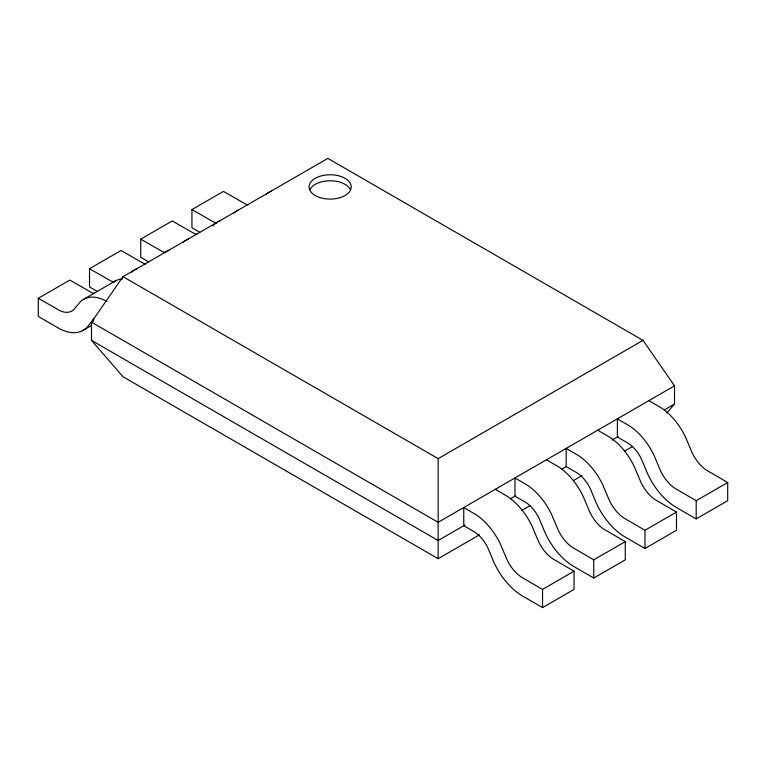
<?xml version="1.0" encoding="UTF-8"?>
<svg xmlns="http://www.w3.org/2000/svg" width="766" height="766" viewBox="0 0 766 766"><rect width="100%" height="100%" fill="white"/><g stroke="black" fill="none" stroke-linecap="round" stroke-linejoin="round"><path stroke-width="1.15" d="M666.832 412.912L674.52 404.036L674.52 385.844L643 340.353L327.848 158.399L123 276.67L91.48 322.16L91.48 340.353L123 376.748L438.152 558.701L479.535 534.802M212.929 225.922L214.336 224.352A47.435 27.385 60 0 1 220.225 220.732M93.969 319.096A25.125 14.506 60 0 0 92.169 320.83L88.138 325.962A50.259 29.022 60 0 1 57.996 327.848L38.3 316.473L38.3 298.28L69.811 280.088L91.173 292.315A27.959 16.143 60 0 0 94.457 293.57M97.387 291.453L89.517 286.905L89.517 268.713L121.028 250.52L142.39 262.748A27.959 16.143 60 0 0 145.674 264.002M148.604 261.886L140.724 257.338L140.724 239.145L172.245 220.953L193.606 233.19A27.959 16.143 60 0 0 196.891 234.434M199.821 232.318L191.94 227.77L191.94 209.578L223.452 191.385L244.814 203.622A27.959 16.143 60 0 0 248.098 204.867M84.155 298.979L115.666 280.787M93.529 320.973L91.48 322.16L438.152 522.307L674.52 385.844M82.46 330.701L91.604 325.416M123 276.67L438.152 458.623L643 340.353M465 525.007L438.152 540.499L91.48 340.353M510.424 498.771L515.595 495.793M562.053 468.974L566.179 466.58L576.032 472.268A25.125 14.506 60 0 1 591.103 490.613L595.134 500.409A50.259 29.022 60 0 0 625.276 537.09L644.972 548.466L676.483 530.273L676.483 512.071L655.122 499.643A27.959 16.143 60 0 1 640.97 482.408L634.392 466.867A47.435 27.385 60 0 0 610.378 437.635L597.7 430.195M612.034 440.115L618.181 436.563M664.275 409.954L674.52 404.036M521.952 510.319L530.235 505.541M573.686 480.454L581.959 475.667M624.376 451.184L632.659 446.406M542.548 589.399L574.06 571.206L574.06 589.399L542.548 607.601L522.852 596.226A50.259 29.022 60 0 1 492.71 559.544L488.679 549.749A25.125 14.506 60 0 0 473.608 531.403L463.756 525.715L463.756 507.523L476.433 514.963A47.435 27.385 60 0 1 500.447 544.205L507.025 559.745A27.959 16.143 60 0 0 521.186 576.97L542.548 589.399L542.548 607.601M593.755 559.831L625.276 541.639L625.276 559.841L593.755 578.033L574.06 566.658A50.259 29.022 60 0 1 543.927 529.976L539.886 520.181A25.125 14.506 60 0 0 524.815 501.835L514.972 496.148L514.972 477.955L527.65 485.395A47.435 27.385 60 0 1 551.664 514.637L558.242 530.177A27.959 16.143 60 0 0 572.394 547.403L593.755 559.831L593.755 578.033M566.179 466.58L566.179 448.388L578.857 455.827A47.435 27.385 60 0 1 602.88 485.07L609.458 500.61A27.959 16.143 60 0 0 623.61 517.835L644.972 530.273L676.483 512.071M696.189 500.705L727.7 482.503L727.7 500.705L696.189 518.898L676.483 507.523A50.259 29.022 60 0 1 646.351 470.841L642.31 461.046A25.125 14.506 60 0 0 627.249 442.7L617.396 437.022L617.396 418.82L630.073 426.26A47.435 27.385 60 0 1 654.087 455.502L660.665 471.042A27.959 16.143 60 0 0 674.827 488.268L696.189 500.705L696.189 518.898M106.905 301.498L104.415 300.176A47.435 27.385 60 0 0 80.392 301.689L73.814 309.627A27.959 16.143 60 0 1 59.662 310.517L38.3 298.28M648.907 400.628L661.585 408.067A47.435 27.385 60 0 1 685.608 437.3L692.186 452.84A27.959 16.143 60 0 0 706.338 470.075L727.7 482.503M191.94 209.578L213.302 221.814A27.959 16.143 60 0 0 216.587 223.059M546.484 459.763L559.161 467.203A47.435 27.385 60 0 1 583.175 496.435L589.753 511.975A27.959 16.143 60 0 0 603.914 529.21L625.276 541.639M140.724 239.145L162.086 251.382A27.959 16.143 60 0 0 165.37 252.627M495.276 489.33L507.944 496.77A47.435 27.385 60 0 1 531.968 526.003L538.546 541.543A27.959 16.143 60 0 0 552.698 558.778L574.06 571.206M89.517 268.713L110.879 280.95A27.959 16.143 60 0 0 114.163 282.194M644.972 530.273L644.972 548.466M438.152 458.623L438.152 558.701M309.799 189.776A21.055 12.16 0 0 1 330.136 180.766A21.055 12.16 0 0 1 350.483 189.776M234.032 212.986A47.435 27.385 60 0 1 237.795 210.277M265.553 194.784A47.435 27.385 60 0 1 271.442 191.165M182.825 242.554A47.435 27.385 60 0 1 188.714 238.925M113.703 281.993A47.435 27.385 60 0 1 122.493 278.948M131.608 272.121A47.435 27.385 60 0 1 137.497 268.493M164.91 252.426A47.435 27.385 60 0 1 169.018 250.3M319.614 197.456A21.055 12.16 0 0 0 351.201 186.923A21.055 12.16 0 0 0 319.614 176.391A21.055 12.16 0 0 0 319.614 197.456"/></g></svg>
